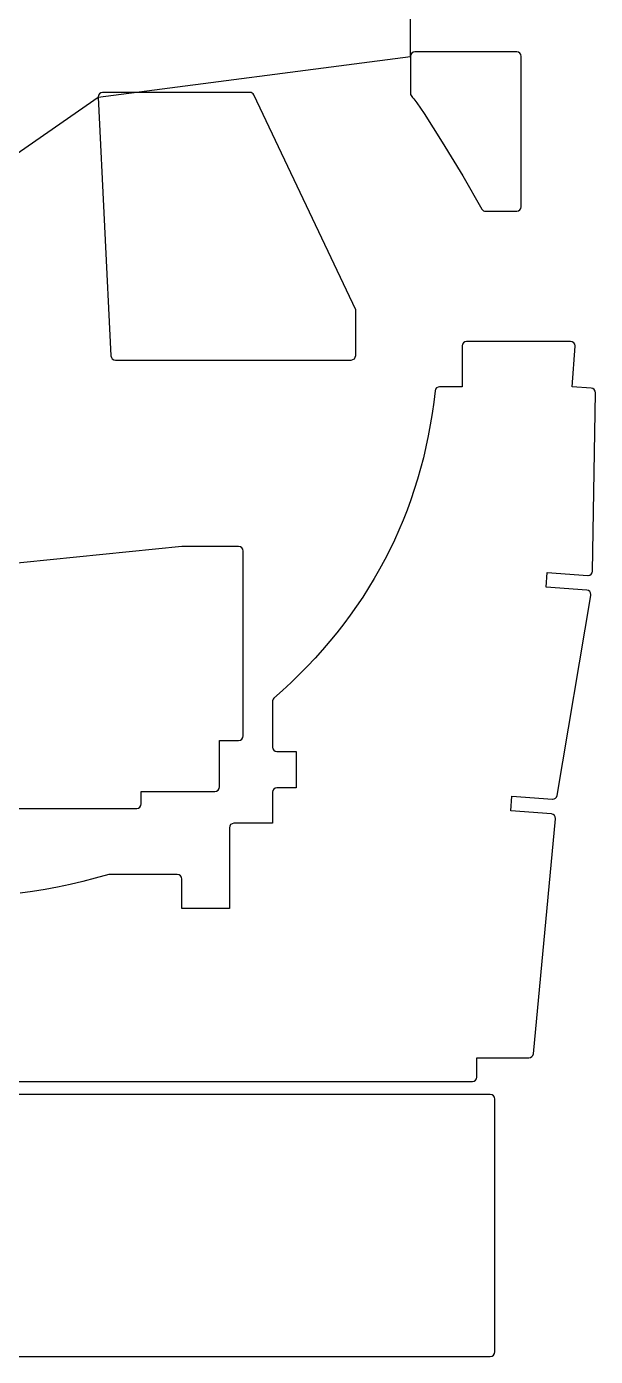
# Model space of a CAD drawing. Header units: metres. Extents: x -5 to 1209, y -4 to 2125.
# Drawn here: x 707 to 1209, y -4 to 1170 of the extents above; entities that cross this region are included whole.
import ezdxf

# ---------------------------------------------------------------- set-up
doc = ezdxf.new("R2010")
doc.units = ezdxf.units.M

msp = doc.modelspace()

# ---------------------------------------------------------------- linework, layer by layer
at = {"layer": 'T1', "color": 1}
for p, q in [((1045.55, 1143.67, -372), (1045.55, 1230.09, -372)), ((769.824, 1107.71, -372), (1045.55, 1143.67, -372)), ((1045.55, 1143.67, -372), (1045.55, 1143.67, -402)), ((1045.55, 1143.67, -424), (1045.55, 1143.67, -399)), ((1045.55, 1143.67, -399), (1045.55, 1143.67, -372)), ((562.726, 963.946, -372), (769.824, 1107.71, -372)), ((769.824, 1107.71, -372), (769.824, 1107.71, -402)), ((769.824, 1107.71, -424), (769.824, 1107.71, -399)), ((769.824, 1107.71, -399), (769.824, 1107.71, -372))]:
    msp.add_line(p, q, dxfattribs=at)
at = {"layer": 'T1', "color": 3}
for p, q in [((1045.55, 1143.67, -402), (1045.55, 1143.67, -418)), ((1045.55, 1143.67, -418), (1045.55, 1109.91, -418)), ((1045.55, 1143.67, -418), (1045.55, 1143.67, -418)), ((1045.55, 1143.67, -418), (1045.55, 1143.67, -424)), ((1045.55, 1143.67, -424), (1045.55, 1109.91, -424)), ((1045.55, 1143.67, -424), (1045.55, 1143.67, -424)), ((1139.55, 1147.67, -418), (1049.55, 1147.67, -418)), ((1139.55, 1147.67, -424), (1049.55, 1147.67, -424)), ((1139.55, 1147.67, -418), (1139.55, 1147.67, -418)), ((1139.55, 1147.67, -424), (1139.55, 1147.67, -424)), ((1143.55, 1010.92, -418), (1143.55, 1143.67, -418)), ((1143.55, 1010.92, -424), (1143.55, 1143.67, -424)), ((769.819, 1107.91, -418), (769.819, 1107.91, -418)), ((769.819, 1107.91, -424), (769.819, 1107.91, -424)), ((769.824, 1107.71, -402), (769.824, 1107.71, -418)), ((769.824, 1107.71, -418), (781.121, 879.461, -418)), ((769.824, 1107.71, -418), (769.824, 1107.71, -418)), ((769.824, 1107.71, -418), (769.824, 1107.71, -424)), ((769.824, 1107.71, -424), (781.121, 879.461, -424)), ((769.824, 1107.71, -424), (769.824, 1107.71, -424)), ((903.819, 1111.91, -418), (773.819, 1111.91, -418)), ((903.819, 1111.91, -424), (773.819, 1111.91, -424)), ((903.819, 1111.91, -418), (903.819, 1111.91, -418)), ((903.819, 1111.91, -424), (903.819, 1111.91, -424)), ((997.277, 919.871, -418), (907.434, 1109.62, -418)), ((997.277, 919.871, -424), (907.434, 1109.62, -424)), ((1045.55, 1109.91, -418), (1047.48, 1107.54, -418)), ((1045.55, 1109.91, -424), (1047.48, 1107.54, -424)), ((1047.48, 1107.54, -418), (1048.6, 1106.11, -418)), ((1047.48, 1107.54, -424), (1048.6, 1106.11, -424)), ((1048.6, 1106.11, -418), (1051.21, 1102.57, -418)), ((1048.6, 1106.11, -424), (1051.21, 1102.57, -424)), ((1051.21, 1102.57, -418), (1057.63, 1093.26, -418)), ((1051.21, 1102.57, -424), (1057.63, 1093.26, -424)), ((1057.63, 1093.26, -418), (1073.8, 1068.08, -418)), ((1057.63, 1093.26, -424), (1073.8, 1068.08, -424)), ((1073.8, 1068.08, -418), (1091.81, 1038.35, -418)), ((1073.8, 1068.08, -424), (1091.81, 1038.35, -424)), ((1091.81, 1038.35, -418), (1108.68, 1008.93, -418)), ((1091.81, 1038.35, -424), (1108.68, 1008.93, -424)), ((1143.55, 1010.92, -418), (1143.55, 1010.92, -418)), ((1143.55, 1010.92, -424), (1143.55, 1010.92, -424)), ((1112.15, 1006.92, -418), (1112.15, 1006.92, -418)), ((1112.15, 1006.92, -418), (1139.55, 1006.92, -418)), ((1112.15, 1006.92, -424), (1112.15, 1006.92, -424)), ((1112.15, 1006.92, -424), (1139.55, 1006.92, -424)), ((997.277, 879.659, -418), (997.277, 919.871, -418)), ((997.277, 879.659, -424), (997.277, 919.871, -424)), ((1091.21, 888.054, -418), (1091.21, 888.054, -418)), ((1091.21, 888.054, -418), (1091.21, 852.054, -418)), ((1091.21, 888.054, -424), (1091.21, 888.054, -424)), ((1091.21, 888.054, -424), (1091.21, 852.054, -424)), ((1187.03, 892.054, -418), (1095.21, 892.054, -418)), ((1187.03, 892.054, -424), (1095.21, 892.054, -424)), ((1187.03, 892.054, -418), (1187.03, 892.054, -418)), ((1187.03, 892.054, -424), (1187.03, 892.054, -424)), ((1188.34, 851.957, -418), (1191.02, 887.756, -418)), ((1188.34, 851.957, -424), (1191.02, 887.756, -424)), ((1191.03, 888.054, -418), (1191.03, 888.054, -418)), ((1191.03, 888.054, -424), (1191.03, 888.054, -424)), ((785.116, 875.659, -418), (785.116, 875.659, -418)), ((785.116, 875.659, -418), (993.277, 875.659, -418)), ((785.116, 875.659, -424), (785.116, 875.659, -424)), ((785.116, 875.659, -424), (993.277, 875.659, -424)), ((997.277, 879.659, -418), (997.277, 879.659, -418)), ((997.277, 879.659, -424), (997.277, 879.659, -424)), ((1067.46, 848.531, -418), (1066.24, 838.378, -418)), ((1067.46, 848.531, -424), (1066.24, 838.378, -424)), ((1067.46, 848.531, -418), (1067.46, 848.531, -418)), ((1067.46, 848.531, -424), (1067.46, 848.531, -424)), ((1091.21, 852.054, -418), (1071.43, 852.054, -418)), ((1091.21, 852.054, -424), (1071.43, 852.054, -424)), ((1205.28, 850.752, -418), (1188.34, 851.957, -418)), ((1205.28, 850.752, -424), (1188.34, 851.957, -424)), ((1205.28, 850.752, -418), (1205.28, 850.752, -418)), ((1205.28, 850.752, -424), (1205.28, 850.752, -424)), ((1206.55, 689.381, -418), (1209, 846.7, -418)), ((1206.55, 689.381, -424), (1209, 846.7, -424)), ((1209, 846.7, -418), (1209, 846.762, -418)), ((1209, 846.7, -424), (1209, 846.762, -424)), ((1066.24, 838.378, -418), (1064.81, 828.375, -418)), ((1066.24, 838.378, -424), (1064.81, 828.375, -424)), ((1064.81, 828.375, -418), (1063.18, 818.477, -418)), ((1064.81, 828.375, -424), (1063.18, 818.477, -424)), ((1063.18, 818.477, -418), (1061.34, 808.685, -418)), ((1063.18, 818.477, -424), (1061.34, 808.685, -424)), ((1059.29, 799, -418), (1057.03, 789.42, -418)), ((1059.29, 799, -424), (1057.03, 789.42, -424)), ((1061.34, 808.685, -418), (1059.29, 799, -418)), ((1061.34, 808.685, -424), (1059.29, 799, -424)), ((1057.03, 789.42, -418), (1054.56, 779.946, -418)), ((1057.03, 789.42, -424), (1054.56, 779.946, -424)), ((1054.56, 779.946, -418), (1051.89, 770.578, -418)), ((1054.56, 779.946, -424), (1051.89, 770.578, -424)), ((1051.89, 770.578, -418), (1049.01, 761.314, -418)), ((1051.89, 770.578, -424), (1049.01, 761.314, -424)), ((1045.91, 752.156, -418), (1042.61, 743.103, -418)), ((1045.91, 752.156, -424), (1042.61, 743.103, -424)), ((1049.01, 761.314, -418), (1045.91, 752.156, -418)), ((1049.01, 761.314, -424), (1045.91, 752.156, -424)), ((1042.61, 743.103, -418), (1039.11, 734.155, -418)), ((1042.61, 743.103, -424), (1039.11, 734.155, -424)), ((1039.11, 734.155, -418), (1035.39, 725.312, -418)), ((1039.11, 734.155, -424), (1035.39, 725.312, -424)), ((1031.46, 716.573, -418), (1027.33, 707.939, -418)), ((1031.46, 716.573, -424), (1027.33, 707.939, -424)), ((1035.39, 725.312, -418), (1031.46, 716.573, -418)), ((1035.39, 725.312, -424), (1031.46, 716.573, -424)), ((843.719, 711.037, -418), (368.861, 662.647, -418)), ((843.719, 711.037, -424), (368.861, 662.647, -424)), ((893.922, 711.037, -418), (843.719, 711.037, -418)), ((893.922, 711.037, -424), (843.719, 711.037, -424)), ((893.922, 711.037, -418), (893.922, 711.037, -418)), ((893.922, 711.037, -424), (893.922, 711.037, -424)), ((897.922, 543.807, -418), (897.922, 707.037, -418)), ((897.922, 543.807, -424), (897.922, 707.037, -424)), ((1027.33, 707.939, -418), (1022.99, 699.409, -418)), ((1027.33, 707.939, -424), (1022.99, 699.409, -424)), ((1022.99, 699.409, -418), (1018.44, 690.983, -418)), ((1022.99, 699.409, -424), (1018.44, 690.983, -424)), ((1013.68, 682.661, -418), (1008.71, 674.442, -418)), ((1013.68, 682.661, -424), (1008.71, 674.442, -424)), ((1018.44, 690.983, -418), (1013.68, 682.661, -418)), ((1018.44, 690.983, -424), (1013.68, 682.661, -424)), ((1165.44, 675.17, -418), (1166.37, 688.134, -418)), ((1165.44, 675.17, -424), (1166.37, 688.134, -424)), ((1166.37, 688.134, -418), (1202.25, 685.454, -418)), ((1166.37, 688.134, -424), (1202.25, 685.454, -424)), ((1202.55, 685.443, -418), (1202.55, 685.443, -418)), ((1202.55, 685.443, -424), (1202.55, 685.443, -424)), ((1206.55, 689.381, -418), (1206.55, 689.381, -418)), ((1206.55, 689.381, -424), (1206.55, 689.381, -424)), ((1008.71, 674.442, -418), (1003.53, 666.328, -418)), ((1008.71, 674.442, -424), (1003.53, 666.328, -424)), ((1201.36, 672.488, -418), (1165.44, 675.17, -418)), ((1201.36, 672.488, -424), (1165.44, 675.17, -424)), ((1201.36, 672.489, -418), (1201.36, 672.488, -418)), ((1201.36, 672.489, -424), (1201.36, 672.488, -424)), ((998.144, 658.317, -418), (992.548, 650.409, -418)), ((998.144, 658.317, -424), (992.548, 650.409, -424)), ((1003.53, 666.328, -418), (998.144, 658.317, -418)), ((1003.53, 666.328, -424), (998.144, 658.317, -424)), ((1175.24, 491.184, -418), (1205, 667.834, -418)), ((1175.24, 491.184, -424), (1205, 667.834, -424)), ((1205.06, 668.499, -418), (1205.06, 668.499, -418)), ((1205.06, 668.499, -424), (1205.06, 668.499, -424)), ((992.548, 650.409, -418), (986.743, 642.605, -418)), ((992.548, 650.409, -424), (986.743, 642.605, -424)), ((980.729, 634.904, -418), (974.505, 627.306, -418)), ((980.729, 634.904, -424), (974.505, 627.306, -424)), ((986.743, 642.605, -418), (980.729, 634.904, -418)), ((986.743, 642.605, -424), (980.729, 634.904, -424)), ((974.505, 627.306, -418), (968.071, 619.811, -418)), ((974.505, 627.306, -424), (968.071, 619.811, -424)), ((961.427, 612.419, -418), (954.574, 605.131, -418)), ((961.427, 612.419, -424), (954.574, 605.131, -424)), ((968.071, 619.811, -418), (961.427, 612.419, -418)), ((968.071, 619.811, -424), (961.427, 612.419, -424)), ((954.574, 605.131, -418), (947.51, 597.945, -418)), ((954.574, 605.131, -424), (947.51, 597.945, -424)), ((940.236, 590.862, -418), (932.752, 583.883, -418)), ((940.236, 590.862, -424), (932.752, 583.883, -424)), ((947.51, 597.945, -418), (940.236, 590.862, -418)), ((947.51, 597.945, -424), (940.236, 590.862, -424)), ((932.752, 583.883, -418), (925.026, 576.978, -418)), ((932.752, 583.883, -424), (925.026, 576.978, -424)), ((923.692, 573.996, -418), (923.692, 573.996, -418)), ((923.692, 573.996, -418), (923.692, 533.996, -418)), ((923.692, 573.996, -424), (923.692, 573.996, -424)), ((923.692, 573.996, -424), (923.692, 533.996, -424)), ((897.922, 543.807, -418), (897.922, 543.807, -418)), ((897.922, 543.807, -424), (897.922, 543.807, -424)), ((876.922, 498.807, -418), (876.922, 539.807, -418)), ((876.922, 539.807, -418), (893.922, 539.807, -418)), ((876.922, 498.807, -424), (876.922, 539.807, -424)), ((876.922, 539.807, -424), (893.922, 539.807, -424)), ((927.692, 529.996, -418), (927.692, 529.996, -418)), ((927.692, 529.996, -418), (944.692, 529.996, -418)), ((927.692, 529.996, -424), (927.692, 529.996, -424)), ((927.692, 529.996, -424), (944.692, 529.996, -424)), ((944.692, 529.996, -418), (944.692, 497.996, -418)), ((944.692, 529.996, -424), (944.692, 497.996, -424)), ((807.922, 483.807, -418), (807.922, 494.807, -418)), ((807.922, 494.807, -418), (872.922, 494.807, -418)), ((807.922, 483.807, -424), (807.922, 494.807, -424)), ((807.922, 494.807, -424), (872.922, 494.807, -424)), ((876.922, 498.807, -418), (876.922, 498.807, -418)), ((876.922, 498.807, -424), (876.922, 498.807, -424)), ((923.692, 493.996, -418), (923.692, 493.996, -418)), ((923.692, 493.996, -418), (923.692, 466.617, -418)), ((923.692, 493.996, -424), (923.692, 493.996, -424)), ((923.692, 493.996, -424), (923.692, 466.617, -424)), ((944.692, 497.996, -418), (927.692, 497.996, -418)), ((944.692, 497.996, -424), (927.692, 497.996, -424)), ((807.922, 483.807, -418), (807.922, 483.807, -418)), ((807.922, 483.807, -424), (807.922, 483.807, -424)), ((1134.19, 477.575, -418), (1135.12, 490.54, -418)), ((1134.19, 477.575, -424), (1135.12, 490.54, -424)), ((1135.12, 490.54, -418), (1171, 487.86, -418)), ((1135.12, 490.54, -424), (1171, 487.86, -424)), ((1171.3, 487.849, -418), (1171.3, 487.849, -418)), ((1171.3, 487.849, -424), (1171.3, 487.849, -424)), ((1175.24, 491.184, -418), (1175.24, 491.184, -418)), ((1175.24, 491.184, -424), (1175.24, 491.184, -424)), ((133.922, 479.807, -418), (803.922, 479.807, -418)), ((133.922, 479.807, -424), (803.922, 479.807, -424)), ((1170.11, 474.893, -418), (1134.19, 477.575, -418)), ((1170.11, 474.893, -424), (1134.19, 477.575, -424)), ((1154.23, 263.215, -418), (1173.79, 470.528, -418)), ((1154.23, 263.215, -424), (1173.79, 470.528, -424)), ((1170.11, 474.893, -418), (1170.11, 474.893, -418)), ((1170.11, 474.893, -424), (1170.11, 474.893, -424)), ((1173.81, 470.904, -418), (1173.81, 470.904, -418)), ((1173.81, 470.904, -424), (1173.81, 470.904, -424)), ((885.692, 462.617, -418), (885.692, 462.617, -418)), ((885.692, 462.617, -418), (885.692, 391.431, -418)), ((885.692, 462.617, -424), (885.692, 462.617, -424)), ((885.692, 462.617, -424), (885.692, 391.431, -424)), ((917.692, 466.617, -418), (889.692, 466.617, -418)), ((917.692, 466.617, -424), (889.692, 466.617, -424)), ((923.692, 466.617, -418), (917.692, 466.617, -418)), ((923.692, 466.617, -424), (917.692, 466.617, -424)), ((745.039, 412.574, -418), (733.955, 410.241, -418)), ((745.039, 412.574, -424), (733.955, 410.241, -424)), ((756.167, 415.189, -418), (745.039, 412.574, -418)), ((756.167, 415.189, -424), (745.039, 412.574, -424)), ((767.34, 418.087, -418), (756.167, 415.189, -418)), ((767.34, 418.087, -424), (756.167, 415.189, -424)), ((779.136, 421.431, -418), (767.34, 418.087, -418)), ((779.136, 421.431, -424), (767.34, 418.087, -424)), ((839.692, 421.431, -418), (779.136, 421.431, -418)), ((839.692, 421.431, -424), (779.136, 421.431, -424)), ((839.692, 421.431, -418), (839.692, 421.431, -418)), ((839.692, 421.431, -424), (839.692, 421.431, -424)), ((843.692, 391.431, -418), (843.692, 417.431, -418)), ((843.692, 391.431, -424), (843.692, 417.431, -424)), ((711.92, 406.423, -418), (700.969, 404.938, -418)), ((711.92, 406.423, -424), (700.969, 404.938, -424)), ((722.915, 408.191, -418), (711.92, 406.423, -418)), ((722.915, 408.191, -424), (711.92, 406.423, -424)), ((733.955, 410.241, -418), (722.915, 408.191, -418)), ((733.955, 410.241, -424), (722.915, 408.191, -424)), ((885.692, 391.431, -418), (843.692, 391.431, -418)), ((885.692, 391.431, -424), (843.692, 391.431, -424)), ((1104.39, 242.591, -418), (1104.39, 259.591, -418)), ((1104.39, 259.591, -418), (1150.25, 259.591, -418)), ((1104.39, 242.591, -424), (1104.39, 259.591, -424)), ((1104.39, 259.591, -424), (1150.25, 259.591, -424)), ((1154.23, 263.215, -418), (1154.23, 263.215, -418)), ((1154.23, 263.215, -424), (1154.23, 263.215, -424)), ((335.834, 238.591, -418), (1100.39, 238.591, -418)), ((335.834, 238.591, -424), (1100.39, 238.591, -424)), ((1104.39, 242.591, -418), (1104.39, 242.591, -418)), ((1104.39, 242.591, -424), (1104.39, 242.591, -424)), ((1116.14, 227.23, -424), (203.088, 227.23, -424)), ((1116.14, 227.23, -424), (1116.14, 227.23, -424)), ((1120.14, 0, -424), (1120.14, 223.23, -424)), ((1120.14, 0, -424), (1120.14, 0, -424)), ((70.111, -4, -424), (1116.14, -4, -424))]:
    msp.add_line(p, q, dxfattribs=at)
for centre, radius, start, end in [((1049.55, 1143.67, -418), 4, 90, 180), ((1049.55, 1143.67, -424), 4, 90, 180), ((1139.55, 1143.67, -418), 4, 0, 90), ((1139.55, 1143.67, -424), 4, 0, 90), ((773.819, 1107.91, -418), 4, 90, 180), ((773.819, 1107.91, -424), 4, 90, 180), ((773.819, 1107.91, -418), 4, 180, -177.163), ((773.819, 1107.91, -424), 4, 180, -177.163), ((903.819, 1107.91, -418), 3.999, 25.3285, 90), ((903.819, 1107.91, -424), 3.999, 25.3285, 90), ((1139.55, 1010.92, -418), 4, -90, 0), ((1139.55, 1010.92, -424), 4, -90, 0), ((1112.15, 1010.92, -418), 4, -150.179, -90), ((1112.15, 1010.92, -424), 4, -150.179, -90), ((1095.21, 888.054, -418), 4, 90, 180), ((1095.21, 888.054, -424), 4, 90, 180), ((1187.03, 888.054, -418), 4, 0, 90), ((1187.03, 888.054, -424), 4, 0, 90), ((1187.03, 888.054, -418), 4, -4.27237, 0), ((1187.03, 888.054, -424), 4, -4.27237, 0), ((785.116, 879.659, -418), 4, -177.163, -90), ((785.116, 879.659, -424), 4, -177.163, -90), ((993.277, 879.659, -418), 4, -90, 0), ((993.277, 879.659, -424), 4, -90, 0), ((1071.43, 848.054, -418), 4, 90, 173.15), ((1071.43, 848.054, -424), 4, 90, 173.15), ((1205, 846.762, -418), 4, 0, 85.9287), ((1205, 846.762, -424), 4, 0, 85.9287), ((893.922, 707.037, -418), 4, 0, 90), ((893.922, 707.037, -424), 4, 0, 90), ((1202.55, 689.443, -418), 4, -94.2724, -90), ((1202.55, 689.443, -424), 4, -94.2724, -90), ((1202.55, 689.443, -418), 4, -90, -0.888235), ((1202.55, 689.443, -424), 4, -90, -0.888235), ((1201.06, 668.499, -418), 4.001, 0, 85.7276), ((1201.06, 668.499, -424), 4.001, 0, 85.7276), ((1201.06, 668.499, -418), 4.001, -9.56827, 0), ((1201.06, 668.499, -424), 4.001, -9.56827, 0), ((927.692, 573.996, -418), 4, 131.798, 180), ((927.692, 573.996, -424), 4, 131.798, 180), ((893.922, 543.807, -418), 4, -90, 0), ((893.922, 543.807, -424), 4, -90, 0), ((927.692, 533.996, -418), 4, 180, -90), ((927.692, 533.996, -424), 4, 180, -90), ((872.922, 498.807, -418), 4, -90, 0), ((872.922, 498.807, -424), 4, -90, 0), ((927.692, 493.996, -418), 4, 90, 180), ((927.692, 493.996, -424), 4, 90, 180), ((803.922, 483.807, -418), 4, -90, 0), ((803.922, 483.807, -424), 4, -90, 0), ((1171.3, 491.848, -418), 3.999, -94.2734, -90), ((1171.3, 491.848, -424), 3.999, -94.2734, -90), ((1171.3, 491.848, -418), 3.999, -90, -9.55653), ((1171.3, 491.848, -424), 3.999, -90, -9.55653), ((1169.81, 470.904, -418), 4, 0, 85.7276), ((1169.81, 470.904, -424), 4, 0, 85.7276), ((1169.81, 470.904, -418), 4, -5.39416, 0), ((1169.81, 470.904, -424), 4, -5.39416, 0), ((889.692, 462.617, -418), 4, 90, 180), ((889.692, 462.617, -424), 4, 90, 180), ((839.692, 417.431, -418), 4, 0, 90), ((839.692, 417.431, -424), 4, 0, 90), ((1150.25, 263.591, -418), 4, -90, -5.39281), ((1150.25, 263.591, -424), 4, -90, -5.39281), ((1100.39, 242.591, -418), 4, -90, 0), ((1100.39, 242.591, -424), 4, -90, 0), ((1116.14, 223.23, -424), 4, 0, 90), ((1116.14, 0, -424), 4, -90, 0)]:
    msp.add_arc(centre, radius, start, end, dxfattribs=at)

doc.saveas('drawing.dxf')
